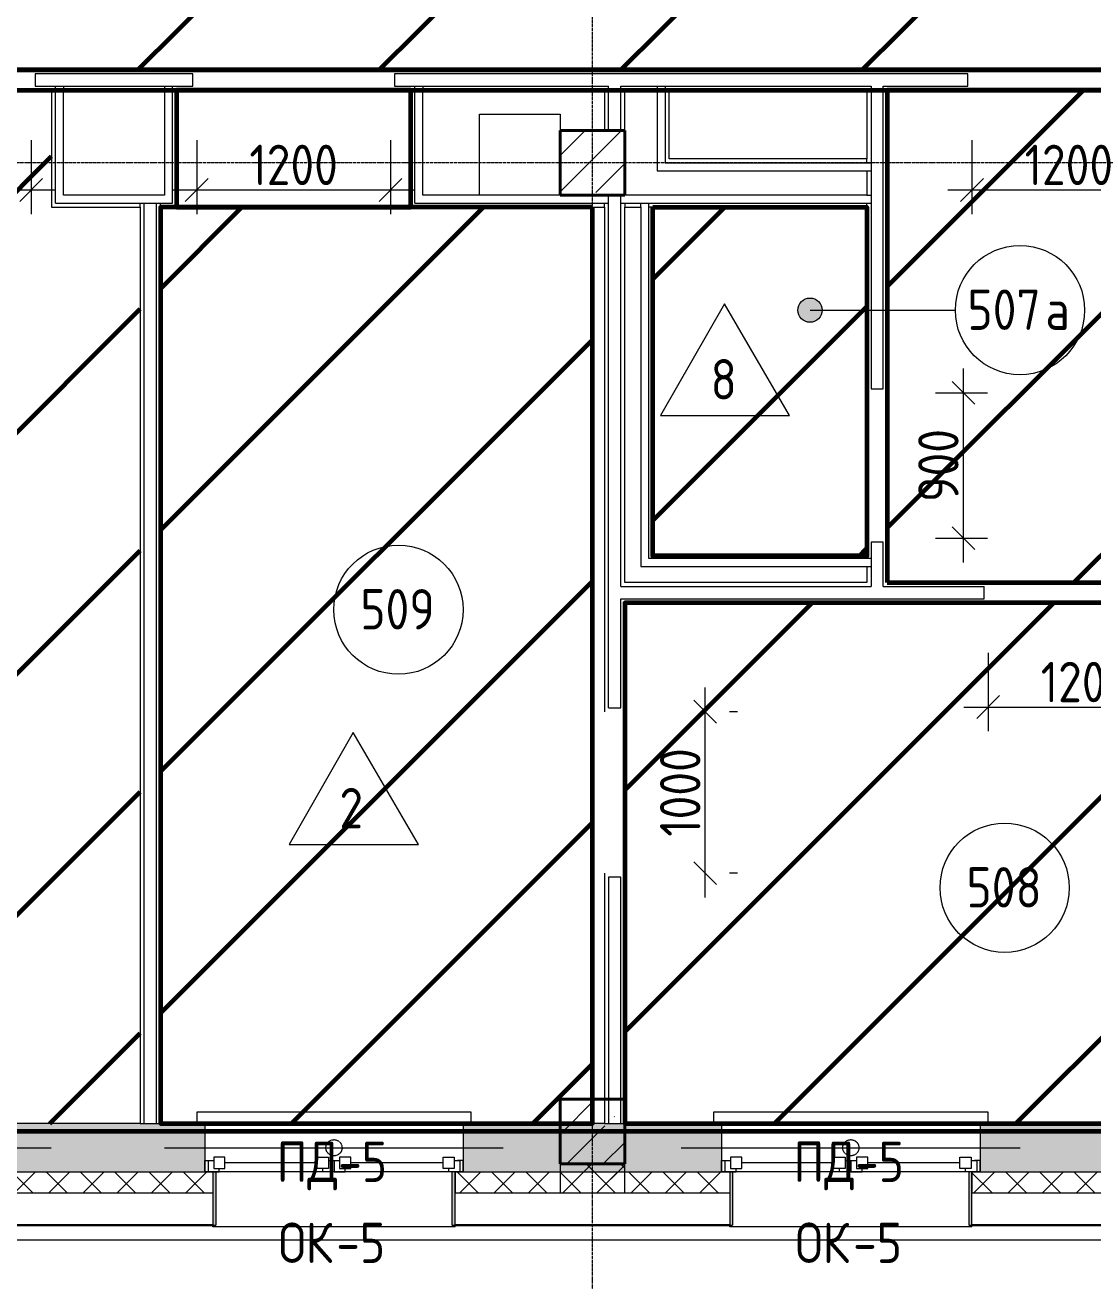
# Model space of a CAD drawing. Header units: millimetres. Extents: x -56773 to 323062, y -262288 to 76460.
# Drawn here: x 52097 to 58708, y -258233 to -250456 of the extents above; entities that cross this region are included whole.
import ezdxf

# ---------------------------------------------------------------- set-up
doc = ezdxf.new("R2010")
doc.units = ezdxf.units.MM
doc.linetypes.add('ADSK_Линия сетки', pattern=[25, 20, -2.5, 0, -2.5])
doc.linetypes.add('ADSK_Невидимые', pattern=[5, 3, -2])
for name, color, linetype, lineweight in [('1.1)Стяжка керамзит  2 этаж', 5, 'Continuous', 60), ('3.1 Штукатурка внешн стен', 5, 'Continuous', 60), ('_ Окна', 7, 'Continuous', 18), ('Марки окон', 7, 'Continuous', 20), ('Марки помещений', 7, 'Continuous', 20), ('Несущие колонны', 7, 'Continuous', 18), ('Обобщенные модели', 7, 'ADSK_Невидимые', 18), ('Окна', 7, 'Continuous', 9), ('Оси', 7, 'Continuous', 9), ('Панели витража', 7, 'Continuous', 9), ('Перекрытие', 7, 'Continuous', 18), ('Размеры', 7, 'Continuous', 9), ('Стены внутренние', 7, 'Continuous', 18), ('Стены наружные', 7, 'Continuous', 18), ('Стены несущие', 7, 'Continuous', 30), ('Стены отделка', 7, 'Continuous', 30), ('Стены штриховка', 7, 'Continuous', 9)]:
    doc.layers.add(name, color=color, linetype=linetype, lineweight=lineweight)
doc.styles.add('GOST Common_2', font='', dxfattribs={"width": 0.9, "height": 250})
doc.styles.get('GOST Common_2').set_extended_font_data('GOST Common')
doc.dimstyles.new('ADSK_Основной_2_5_мм', dxfattribs={"dimscale": 304.8, "dimtxt": 251.428749, "dimasz": 0.463911, "dimexe": 0.492126, "dimexo": 0.984252, "dimgap": 0.098425, "dimtad": 1, "dimrnd": 0.01, "dimdsep": 46, "dimtxsty": 'GOST Common_2', "dimblk1": 'OBLIQUE', "dimblk2": 'OBLIQUE', "dimsah": 1, "dimcen": 0.09, "dimdle": 0.492126, "dimazin": 2, "dimtfac": 1, "dimtdec": 4, "dimtix": 1, "dimtmove": 0, "dimatfit": 3, "dimfxl": 1, "dimtvp": 1, "dimtolj": 1, "dimtzin": 0, "dimlwd": 20, "dimlwe": 20, "dimarcsym": 2})
pattern_1 = [(45, (9.36, -250313.7), (-224.5064, 224.5064), []), (45, (233.87, -250313.7), (-224.5064, 224.5064), [396.875, -79.375, 3.353, -76.022])]
pattern_2 = [(45, (9.36, -250313.7), (-106.066, 106.066), []), (135, (9.36, -250313.7), (-106.066, -106.066), [])]

# ---------------------------------------------------------------- blocks, each defined once
blk = doc.blocks.new('ADSK_КолоннаЖБ_Прямоугольная - 400x400 мм-1807143-Маркировочный 5-й')
at = {"layer": 'Несущие колонны', "lineweight": 40}
for p, q in [((-200, 200), (200, 200)), ((-200, -200), (-200, 200)), ((200, 200), (200, -200)), ((200, -200), (-200, -200))]:
    blk.add_line(p, q, dxfattribs=at)
blk = doc.blocks.new('ОКНО L03 _2СТ_RS - ОК-5_1600х2000h-3556615-Маркировочный 5-й')
at = {"layer": '_ Окна'}
for p, q in [((-838.1, 149), (-838.1, 79)), ((-838.1, 149), (-833.1, 149)), ((-838.1, 79), (-803.1, 79)), ((-818.1, 149), (-748.1, 149)), ((-818.1, 79), (-818.1, 149)), ((-783.1, 79), (-818.1, 79)), ((-783.1, 59), (-783.1, 129)), ((-783.1, 129), (-713.1, 129)), ((-748.1, 149), (-748.1, 129)), ((-713.1, 129), (-713.1, 59)), ((-713.1, 94), (-143.1, 94)), ((-143.1, 129), (-143.1, 59)), ((-73.1, 129), (-143.1, 129)), ((-108.1, 149), (-108.1, 129)), ((-38.1, 149), (-108.1, 149)), ((-73.1, 59), (-73.1, 129)), ((-38.1, 79), (-73.1, 79)), ((-38.1, 79), (-38.1, 149)), ((-38.1, 149), (31.9, 149)), ((-38.1, 79), (-38.1, 149)), ((-3.1, 79), (-38.1, 79)), ((-3.1, 59), (-3.1, 129)), ((-3.1, 129), (66.9, 129)), ((31.9, 149), (31.9, 129)), ((66.9, 129), (66.9, 59)), ((66.9, 94), (636.9, 94)), ((636.9, 129), (636.9, 59)), ((706.9, 129), (636.9, 129)), ((671.9, 149), (671.9, 129)), ((741.9, 149), (671.9, 149)), ((706.9, 59), (706.9, 129)), ((741.9, 79), (706.9, 79)), ((761.9, 79), (726.9, 79)), ((741.9, 79), (741.9, 149)), ((761.9, 149), (756.9, 149)), ((761.9, 149), (761.9, 79)), ((-713.1, 59), (-783.1, 59)), ((-143.1, 59), (-73.1, 59)), ((66.9, 59), (-3.1, 59)), ((636.9, 59), (706.9, 59))]:
    blk.add_line(p, q, dxfattribs=at)
blk = doc.blocks.new('Подоконник_ - ПД-5-3556619-Маркировочный 5-й')
at = {"layer": 'Окна'}
for p, q in [((-850, -229), (-850, -300)), ((850, -300), (850, -229)), ((-850, -300), (850, -300))]:
    blk.add_line(p, q, dxfattribs=at)
blk = doc.blocks.new('Отлив_ - ОЦC-V2-Маркировочный 5-й')
at = {"layer": 'Окна'}
for p, q in [((-750, 341), (-750, 333.5)), ((-750, 341), (750, 341)), ((-750, 341), (750, 341)), ((750, 341), (750, 333.5)), ((-730, 0), (730, 0))]:
    blk.add_line(p, q, dxfattribs=at)
blk = doc.blocks.new('Системная панель - 1_Алюминиевая панель RAL 1013-3049550-Маркировочный 5-й')
at = {"layer": 'Панели витража', "lineweight": 18}
for p, q in [((24127.5, 2.5), (23927.5, 2.5)), ((23927.5, -2.5), (23927.5, 2.5)), ((24127.5, -2.5), (24127.5, 2.5)), ((25827.5, 2.5), (25627.5, 2.5)), ((25627.5, -2.5), (25627.5, 2.5)), ((25827.5, -2.5), (25827.5, 2.5)), ((29927.5, 2.5), (29027.5, 2.5)), ((29027.5, -2.5), (29027.5, 2.5)), ((23927.5, -2.5), (24127.5, -2.5)), ((25627.5, -2.5), (25827.5, -2.5)), ((29027.5, -2.5), (29927.5, -2.5))]:
    blk.add_line(p, q, dxfattribs=at)
blk = doc.blocks.new('Системная панель - 1_Алюминиевая панель RAL 1013-V10-Маркировочный 5-й')
at = {"layer": 'Панели витража', "lineweight": 18}
for p, q in [((450, 2.5), (-450, 2.5)), ((-450, 2.5), (-450, -2.5)), ((450, -2.5), (450, 2.5)), ((-450, -2.5), (450, -2.5))]:
    blk.add_line(p, q, dxfattribs=at)
blk = doc.blocks.new('Системная панель - 1_Алюминиевая панель гладкая RAL 1013-V9-Маркировочный 5-й')
at = {"layer": 'Панели витража', "lineweight": 18}
for p, q in [((100, 2.5), (-100, 2.5)), ((-100, 2.5), (-100, -2.5)), ((100, -2.5), (100, 2.5)), ((-100, -2.5), (100, -2.5))]:
    blk.add_line(p, q, dxfattribs=at)
blk = doc.blocks.new('Системная панель - 1_Алюминиевая панель RAL 1013-1325619-Маркировочный 5-й')
at = {"layer": 'Панели витража', "lineweight": 18}
for p, q in [((650, 2.5), (-650, 2.5)), ((-650, 2.5), (-650, -2.5)), ((650, -2.5), (650, 2.5)), ((-650, -2.5), (650, -2.5))]:
    blk.add_line(p, q, dxfattribs=at)
blk = doc.blocks.new('Обобщенные модели 7 - Обобщенные модели 7-1212709-Маркировочный 5-й')
at = {"layer": 'Обобщенные модели'}
h = blk.add_hatch(color=256, dxfattribs=at)
h.paths.add_polyline_path([(53270, -7574), (53270, -7244), (53250, -7244), (53250, -7574)])
h.paths.add_polyline_path([(54750, -7574), (54750, -7244), (54730, -7244), (54730, -7574)])
h = blk.add_hatch(color=256, dxfattribs=at)
h.paths.add_polyline_path([(56450, -7574), (56470, -7574), (56470, -7244), (56450, -7244)])
h.paths.add_polyline_path([(57950, -7574), (57950, -7244), (57930, -7244), (57930, -7574)])
for p, q in [((53270, -7244), (53250, -7244)), ((53250, -7244), (53250, -7574)), ((53270, -7574), (53270, -7244)), ((54750, -7244), (54730, -7244)), ((54730, -7244), (54730, -7574)), ((54750, -7574), (54750, -7244)), ((56470, -7244), (56450, -7244)), ((56450, -7244), (56450, -7574)), ((56470, -7574), (56470, -7244)), ((57950, -7244), (57930, -7244)), ((57930, -7244), (57930, -7574)), ((57950, -7574), (57950, -7244)), ((53250, -7574), (53270, -7574)), ((54730, -7574), (54750, -7574)), ((56450, -7574), (56470, -7574)), ((57930, -7574), (57950, -7574))]:
    blk.add_line(p, q, dxfattribs=at)
blk = doc.blocks.new('Обобщенные модели 13 - Обобщенные модели 1-3016844-Маркировочный 5-й')
at = {"layer": 'Обобщенные модели'}
blk.add_line((61889.5, -7667.5), (-3637.6, -7667.5), dxfattribs=at)
blk = doc.blocks.new('BS_Перемычка металлическая - BS_Перемычка металлическая-3881251-Маркировочный 5-й')
at = {"layer": 'Обобщенные модели', "linetype": 'ADSK_Невидимые', "lineweight": 18}
blk.add_line((-1050, 0), (1050, 0), dxfattribs=at)
blk.add_circle((0, 0), 50, dxfattribs=at)
blk = doc.blocks.new('ADSK_Марка_Помещение_ОдноЗначение - Номер-159740-Маркировочный 5-й')
at = {"layer": 'Марки помещений'}
blk.add_circle((0, 0), 4, dxfattribs=at)
blk = doc.blocks.new('_Oblique')
at = {"color": 0, "linetype": 'ByBlock', "lineweight": -2}
blk.add_line((-0.5, -0.5), (0.5, 0.5), dxfattribs=at)
blk = doc.blocks.new('*D6878')
at = {"layer": 'Defpoints', "color": 0, "transparency": 16777216}
for p in [(57434.4, -252733.7), (57906.6, -252733.7), (57434.4, -253633.7)]:
    blk.add_point(p, dxfattribs=at)
at = {"layer": 'Размеры', "color": 0, "lineweight": 20, "transparency": 16777216}
for p, q in [((57906.6, -253783.7), (57906.6, -252583.7)), ((57734.4, -252733.7), (58056.6, -252733.7)), ((57734.4, -253633.7), (58056.6, -253633.7))]:
    blk.add_line(p, q, dxfattribs=at)
at = {"layer": 'Размеры', "color": 0, "lineweight": 20, "transparency": 16777216, "xscale": 141.4, "yscale": 141.4, "zscale": 141.4}
for p, rotation in [((57906.6, -252733.7), 90), ((57906.6, -253633.7), 270)]:
    blk.add_blockref('_Oblique', p, dxfattribs=dict(at, rotation=rotation))
at = {"layer": 'Размеры', "color": 0, "lineweight": 9, "transparency": 16777216, "insert": (57751.6, -253183.7), "char_height": 250, "width": 567.632, "attachment_point": 5, "rotation": 90, "style": 'GOST Common_2'}
blk.add_mtext('\\A1;900', dxfattribs=at)
blk = doc.blocks.new('*D6879')
at = {"layer": 'Defpoints', "color": 0, "transparency": 16777216}
for p in [(58059.4, -254043.7), (59259.4, -254043.7), (59259.4, -254679.6)]:
    blk.add_point(p, dxfattribs=at)
at = {"layer": 'Размеры', "color": 0, "lineweight": 20, "transparency": 16777216}
for p, q in [((58059.4, -254343.7), (58059.4, -254829.6)), ((59259.4, -254343.7), (59259.4, -254829.6)), ((57909.4, -254679.6), (59409.4, -254679.6))]:
    blk.add_line(p, q, dxfattribs=at)
at = {"layer": 'Размеры', "color": 0, "lineweight": 20, "transparency": 16777216, "xscale": 141.4, "yscale": 141.4, "zscale": 141.4, "rotation": 180}
blk.add_blockref('_Oblique', (58059.4, -254679.6), dxfattribs=at)
at = {"layer": 'Размеры', "color": 0, "lineweight": 20, "transparency": 16777216, "xscale": 141.4, "yscale": 141.4, "zscale": 141.4}
blk.add_blockref('_Oblique', (59259.4, -254679.6), dxfattribs=at)
at = {"layer": 'Размеры', "color": 0, "lineweight": 9, "transparency": 16777216, "insert": (58659.4, -254524.6), "char_height": 250, "width": 700.591, "attachment_point": 5, "style": 'GOST Common_2'}
blk.add_mtext('\\A1;1200', dxfattribs=at)
blk = doc.blocks.new('*D6880')
at = {"layer": 'Defpoints', "color": 0, "transparency": 16777216}
for p in [(57959.4, -250868.7), (59159.4, -250868.7), (59159.4, -251477.1)]:
    blk.add_point(p, dxfattribs=at)
at = {"layer": 'Размеры', "color": 0, "lineweight": 20, "transparency": 16777216}
for p, q in [((57959.4, -251168.7), (57959.4, -251627.1)), ((59159.4, -251168.7), (59159.4, -251627.1)), ((57809.4, -251477.1), (59309.4, -251477.1))]:
    blk.add_line(p, q, dxfattribs=at)
at = {"layer": 'Размеры', "color": 0, "lineweight": 20, "transparency": 16777216, "xscale": 141.4, "yscale": 141.4, "zscale": 141.4, "rotation": 180}
blk.add_blockref('_Oblique', (57959.4, -251477.1), dxfattribs=at)
at = {"layer": 'Размеры', "color": 0, "lineweight": 20, "transparency": 16777216, "xscale": 141.4, "yscale": 141.4, "zscale": 141.4}
blk.add_blockref('_Oblique', (59159.4, -251477.1), dxfattribs=at)
at = {"layer": 'Размеры', "color": 0, "lineweight": 9, "transparency": 16777216, "insert": (58559.4, -251322.1), "char_height": 250, "width": 700.591, "attachment_point": 5, "style": 'GOST Common_2'}
blk.add_mtext('\\A1;1200', dxfattribs=at)
blk = doc.blocks.new('*D6881')
at = {"layer": 'Defpoints', "color": 0, "transparency": 16777216}
for p in [(50934.4, -250868.7), (52134.4, -250868.7), (52134.4, -251477.1)]:
    blk.add_point(p, dxfattribs=at)
at = {"layer": 'Размеры', "color": 0, "lineweight": 20, "transparency": 16777216}
for p, q in [((50934.4, -251168.7), (50934.4, -251627.1)), ((52134.4, -251168.7), (52134.4, -251627.1)), ((50784.4, -251477.1), (52284.4, -251477.1))]:
    blk.add_line(p, q, dxfattribs=at)
at = {"layer": 'Размеры', "color": 0, "lineweight": 20, "transparency": 16777216, "xscale": 141.4, "yscale": 141.4, "zscale": 141.4, "rotation": 180}
blk.add_blockref('_Oblique', (50934.4, -251477.1), dxfattribs=at)
at = {"layer": 'Размеры', "color": 0, "lineweight": 20, "transparency": 16777216, "xscale": 141.4, "yscale": 141.4, "zscale": 141.4}
blk.add_blockref('_Oblique', (52134.4, -251477.1), dxfattribs=at)
at = {"layer": 'Размеры', "color": 0, "lineweight": 9, "transparency": 16777216, "insert": (51534.4, -251322.1), "char_height": 250, "width": 700.591, "attachment_point": 5, "style": 'GOST Common_2'}
blk.add_mtext('\\A1;1200', dxfattribs=at)
blk = doc.blocks.new('*D6882')
at = {"layer": 'Defpoints', "color": 0, "transparency": 16777216}
for p in [(53159.4, -250868.7), (54359.4, -250868.7), (54359.4, -251477.1)]:
    blk.add_point(p, dxfattribs=at)
at = {"layer": 'Размеры', "color": 0, "lineweight": 20, "transparency": 16777216}
for p, q in [((53159.4, -251168.7), (53159.4, -251627.1)), ((54359.4, -251168.7), (54359.4, -251627.1)), ((53009.4, -251477.1), (54509.4, -251477.1))]:
    blk.add_line(p, q, dxfattribs=at)
at = {"layer": 'Размеры', "color": 0, "lineweight": 20, "transparency": 16777216, "xscale": 141.4, "yscale": 141.4, "zscale": 141.4, "rotation": 180}
blk.add_blockref('_Oblique', (53159.4, -251477.1), dxfattribs=at)
at = {"layer": 'Размеры', "color": 0, "lineweight": 20, "transparency": 16777216, "xscale": 141.4, "yscale": 141.4, "zscale": 141.4}
blk.add_blockref('_Oblique', (54359.4, -251477.1), dxfattribs=at)
at = {"layer": 'Размеры', "color": 0, "lineweight": 9, "transparency": 16777216, "insert": (53759.4, -251322.1), "char_height": 250, "width": 700.591, "attachment_point": 5, "style": 'GOST Common_2'}
blk.add_mtext('\\A1;1200', dxfattribs=at)
blk = doc.blocks.new('*D6883')
at = {"layer": 'Defpoints', "color": 0, "transparency": 16777216}
for p in [(56207.9, -254708.7), (56307.9, -254708.7), (56207.9, -255708.7)]:
    blk.add_point(p, dxfattribs=at)
at = {"layer": 'Размеры', "color": 0, "lineweight": 20, "transparency": 16777216}
for p, q in [((56307.9, -255858.7), (56307.9, -254558.7)), ((56507.9, -254708.7), (56457.9, -254708.7)), ((56507.9, -255708.7), (56457.9, -255708.7))]:
    blk.add_line(p, q, dxfattribs=at)
at = {"layer": 'Размеры', "color": 0, "lineweight": 20, "transparency": 16777216, "xscale": 141.4, "yscale": 141.4, "zscale": 141.4}
for p, rotation in [((56307.9, -254708.7), 90), ((56307.9, -255708.7), 270)]:
    blk.add_blockref('_Oblique', p, dxfattribs=dict(at, rotation=rotation))
at = {"layer": 'Размеры', "color": 0, "lineweight": 9, "transparency": 16777216, "insert": (56152.9, -255208.7), "char_height": 250, "width": 700.591, "attachment_point": 5, "rotation": 90, "style": 'GOST Common_2'}
blk.add_mtext('\\A1;1000', dxfattribs=at)
blk = doc.blocks.new('ADSK_Марка_Помещение_ТипПола_ГОСТ21-501-2011 - Отделка пола-1456712-Маркировочный 5-й')
at = {"layer": 'Марки помещений'}
for p, q in [((0, 6.934), (-3.965, 0)), ((4.041, 0), (0, 6.934)), ((-3.965, 0), (4.041, 0))]:
    blk.add_line(p, q, dxfattribs=at)

msp = doc.modelspace()

# ---------------------------------------------------------------- hatches: boundary and pattern name
at = {"layer": '1.1)Стяжка керамзит  2 этаж', "transparency": 33554687}
h = msp.add_hatch(dxfattribs=at)
h.set_pattern_fill('ANSI31', color=5, scale=333)
h.paths.add_polyline_path([(8929.3615, -250733.7359), (61559.3615, -250733.7359), (61559.3615, -247483.7359), (8929.3615, -247483.7359)])
h = msp.add_hatch(dxfattribs=at)
h.set_pattern_fill('ANSI31', color=5, scale=333)
h.paths.add_polyline_path([(52809.3615, -251583.7359), (52259.3615, -251583.7359), (52259.3615, -250858.7359), (50809.3615, -250858.7359), (50809.3615, -251583.7359), (49809.3615, -251583.7359), (49809.3615, -257108.7359), (49809.3615, -257258.7359), (50359.3615, -257258.7359), (50359.3615, -257187.7359), (52059.3615, -257187.7359), (52059.3615, -257258.7359), (52809.3615, -257258.7359)])
h = msp.add_hatch(dxfattribs=at)
h.set_pattern_fill('ANSI31', color=5, scale=333)
h.paths.add_polyline_path([(57434.3615, -253908.7359), (61559.3615, -253908.7359), (61559.3615, -250858.7359), (57434.3615, -250858.7359)])
h = msp.add_hatch(dxfattribs=at)
h.set_pattern_fill('ANSI31', color=5, scale=333)
h.paths.add_polyline_path([(55609.3615, -251583.7359), (52934.3615, -251583.7359), (52934.3615, -257258.7359), (55609.3615, -257258.7359)])
h = msp.add_hatch(dxfattribs=at)
h.set_pattern_fill('ANSI31', color=5, scale=333)
h.paths.add_polyline_path([(55984.3615, -251583.7359), (57309.3615, -251583.7359), (57309.3615, -253746.2359), (55984.3615, -253746.2359)])
h = msp.add_hatch(dxfattribs=at)
h.set_pattern_fill('ANSI31', color=5, scale=333)
h.paths.add_polyline_path([(61559.3615, -254033.7359), (55809.3615, -254033.7359), (55809.3615, -257258.7359), (61559.3615, -257258.7359)])
at = {"layer": 'Марки помещений'}
h = msp.add_hatch(color=256, dxfattribs=at)
edge = h.paths.add_edge_path()
edge.add_arc((56956.7304, -252221.559), 75, 0, 360)
at = {"layer": 'Несущие колонны', "lineweight": 9}
h = msp.add_hatch(dxfattribs=at)
h.set_pattern_fill('FP_1', color=256, style=0, pattern_type=2)
h.set_pattern_definition(pattern_1)
h.paths.add_polyline_path([(55709.3615, -251508.7359), (55809.3615, -251508.7359), (55809.3615, -251108.7359), (55409.3615, -251108.7359), (55409.3615, -251508.7359), (55685.0249, -251508.7359)])
h = msp.add_hatch(dxfattribs=at)
h.set_pattern_fill('FP_1', color=256, style=0, pattern_type=2)
h.set_pattern_definition(pattern_1)
h.paths.add_polyline_path([(55685.0249, -257508.7359), (55809.3615, -257508.7359), (55809.3615, -257108.7359), (55409.3615, -257108.7359), (55409.3615, -257508.7359)])
at = {"layer": 'Стены внутренние', "lineweight": 9}
h = msp.add_hatch(dxfattribs=at)
h.set_pattern_fill('FP_2', color=256, style=0, pattern_type=2)
h.set_pattern_definition([(45, (9.36, -250313.7), (84.18955, 308.69595), [396.875, -79.375, 3.353, -76.022])])
h.paths.add_polyline_path([(59259.3615, -257558.7359), (59259.3615, -257557.7359), (59209.3615, -257557.7359), (59209.3615, -257258.7359), (58009.3615, -257258.7359), (58009.3615, -257557.7359), (57959.3615, -257558.7359)])
h.paths.add_polyline_path([(56459.3615, -257558.7359), (56459.3615, -257557.7359), (56409.3615, -257557.7359), (56409.3615, -257258.7359), (54809.3615, -257258.7359), (54809.3615, -257557.7359), (55685.0249, -257558.7359)])
h.paths.add_polyline_path([(60759.3615, -257558.7359), (61559.3615, -257558.7359), (61559.3615, -257508.7359), (61409.3615, -257508.7359), (61409.3615, -257258.7359), (60809.3615, -257258.7359), (60809.3615, -257557.7359), (60759.3615, -257557.7359)])
h.paths.add_polyline_path([(48465.4571, -257558.7359), (50409.3615, -257557.7359), (50409.3615, -257258.7359), (48509.3615, -257258.7359), (48509.3615, -257557.7359), (48459.3615, -257558.7359)])
h.paths.add_polyline_path([(51959.3615, -257558.7359), (53209.3615, -257557.7359), (53209.3615, -257258.7359), (52009.3615, -257258.7359), (52009.3615, -257557.7359), (51959.3615, -257557.7359)])
h.paths.add_polyline_path([(46959.3615, -257558.7359), (46959.3615, -257557.7359), (46909.3615, -257557.7359), (46909.3615, -257258.7359), (45009.3615, -257258.7359), (45009.3615, -257557.7359), (45577.63, -257558.7359)])
h.paths.add_polyline_path([(43459.3615, -257558.7359), (43459.3615, -257557.7359), (43409.3615, -257557.7359), (43409.3615, -257258.7359), (42209.3615, -257258.7359), (42209.3615, -257557.7359), (42689.8029, -257558.7359)])
h.paths.add_polyline_path([(36159.3615, -257558.7359), (37409.3615, -257557.7359), (37409.3615, -257258.7359), (36209.3615, -257258.7359), (36209.3615, -257557.7359), (36159.3615, -257557.7359)])
h.paths.add_polyline_path([(38959.3615, -257558.7359), (40609.3615, -257557.7359), (40609.3615, -257258.7359), (39009.3615, -257258.7359), (39009.3615, -257557.7359), (38959.3615, -257557.7359)])
h.paths.add_polyline_path([(34026.3216, -257558.7359), (34609.3615, -257557.7359), (34609.3615, -257258.7359), (33009.3615, -257258.7359), (33009.3615, -257557.7359), (32959.3615, -257558.7359)])
h.paths.add_polyline_path([(24734.3615, -257558.7359), (25409.3615, -257557.7359), (25409.3615, -257258.7359), (24734.3615, -257258.7359), (24734.3615, -257557.7359)])
h.paths.add_polyline_path([(31459.3615, -257558.7359), (31459.3615, -257557.7359), (31409.3615, -257557.7359), (31409.3615, -257258.7359), (30209.3615, -257258.7359), (30209.3615, -257557.7359), (31138.4945, -257558.7359)])
h.paths.add_polyline_path([(28659.3615, -257558.7359), (28659.3615, -257557.7359), (28609.3615, -257557.7359), (28609.3615, -257258.7359), (27009.3615, -257258.7359), (27009.3615, -257557.7359), (28250.6673, -257558.7359)])
h.paths.add_polyline_path([(-2990.6385, -257558.7359), (-721.5569, -257558.7359), (-721.5569, -257258.7359), (-2990.6385, -257258.7359), (-2990.6385, -257508.7359)])
at = {"layer": 'Стены наружные', "lineweight": 9}
h = msp.add_hatch(dxfattribs=at)
h.set_pattern_fill('FP_4', color=256, style=0, pattern_type=2)
h.set_pattern_definition(pattern_2)
h.paths.add_polyline_path([(60759.3615, -257688.7359), (61809.3615, -257688.7359), (61809.3615, -257558.7359), (60759.3615, -257558.7359)])
h.paths.add_polyline_path([(59259.3615, -257688.7359), (59259.3615, -257558.7359), (57959.3615, -257558.7359), (57959.3615, -257688.7359)])
h.paths.add_polyline_path([(40659.3615, -257688.7359), (40659.3615, -257558.7359), (38959.3615, -257558.7359), (38959.3615, -257688.7359), (39801.9758, -257688.7359)])
h.paths.add_polyline_path([(37459.3615, -257688.7359), (37459.3615, -257558.7359), (36159.3615, -257558.7359), (36159.3615, -257688.7359), (36914.1487, -257688.7359)])
h.paths.add_polyline_path([(42159.3615, -257688.7359), (43459.3615, -257688.7359), (43459.3615, -257558.7359), (42159.3615, -257558.7359)])
h.paths.add_polyline_path([(48465.4571, -257688.7359), (50459.3615, -257688.7359), (50459.3615, -257558.7359), (48459.3615, -257558.7359), (48459.3615, -257688.7359)])
h.paths.add_polyline_path([(55685.0249, -257688.7359), (56459.3615, -257688.7359), (56459.3615, -257558.7359), (54759.3615, -257558.7359), (54759.3615, -257688.7359)])
h.paths.add_polyline_path([(44959.3615, -257688.7359), (46959.3615, -257688.7359), (46959.3615, -257558.7359), (44959.3615, -257558.7359)])
h.paths.add_polyline_path([(52797.1978, -257688.7359), (53259.3615, -257688.7359), (53259.3615, -257558.7359), (51959.3615, -257558.7359), (51959.3615, -257688.7359)])
h.paths.add_polyline_path([(28659.3615, -257688.7359), (28659.3615, -257558.7359), (26959.3615, -257558.7359), (26959.3615, -257688.7359), (28250.6673, -257688.7359)])
h.paths.add_polyline_path([(30159.3615, -257688.7359), (31459.3615, -257688.7359), (31459.3615, -257558.7359), (30159.3615, -257558.7359)])
h.paths.add_polyline_path([(32959.3615, -257688.7359), (34659.3615, -257688.7359), (34659.3615, -257558.7359), (32959.3615, -257558.7359)])
h.paths.add_polyline_path([(25362.8402, -257688.7359), (25459.3615, -257688.7359), (25459.3615, -257558.7359), (24734.3615, -257558.7359), (24734.3615, -257688.7359)])
h.paths.add_polyline_path([(-2990.6385, -257688.7359), (-721.5569, -257688.7359), (-721.5569, -257558.7359), (-2990.6385, -257558.7359)])
h = msp.add_hatch(dxfattribs=at)
h.set_pattern_fill('FP_4', color=256, style=0, pattern_type=2)
h.set_pattern_definition(pattern_2)
h.paths.add_polyline_path([(55685.0249, -257688.7359), (55809.3615, -257688.7359), (55809.3615, -257508.7359), (55409.3615, -257508.7359), (55409.3615, -257688.7359)])

# ---------------------------------------------------------------- linework, layer by layer
at = {"layer": '1.1)Стяжка керамзит  2 этаж'}
for points in [[(8929.3615, -250733.7359), (61559.3615, -250733.7359), (61559.3615, -247483.7359), (8929.3615, -247483.7359)], [(61559.3615, -250733.7359), (-3140.6385, -250733.7359), (-3140.6385, -250858.7359), (61559.3615, -250858.7359)], [(53034.3615, -251583.7359), (54484.3615, -251583.7359), (54484.3615, -250858.7359), (53034.3615, -250858.7359)], [(57434.3615, -253908.7359), (61559.3615, -253908.7359), (61559.3615, -250858.7359), (57434.3615, -250858.7359)], [(55609.3615, -251583.7359), (52934.3615, -251583.7359), (52934.3615, -257258.7359), (55609.3615, -257258.7359)], [(55984.3615, -251583.7359), (57309.3615, -251583.7359), (57309.3615, -253746.2359), (55984.3615, -253746.2359)], [(61559.3615, -254033.7359), (55809.3615, -254033.7359), (55809.3615, -257258.7359), (61559.3615, -257258.7359)]]:
    msp.add_lwpolyline(points, close=True, dxfattribs=at)
at = {"layer": '3.1 Штукатурка внешн стен'}
msp.add_lwpolyline([(61559.3615, -247483.7359), (61559.3615, -257308.7359), (-3140.6385, -257308.7359)], dxfattribs=at)
at = {"layer": 'Марки помещений'}
msp.add_line((56956.7304, -252221.559), (57856.8656, -252221.559), dxfattribs=at)
msp.add_circle((56956.7304, -252221.559), 75, dxfattribs=at)
at = {"layer": 'Несущие колонны', "lineweight": 9}
for p, q in [((55684.3615, -251108.7359), (55409.3615, -251108.7359)), ((55409.3615, -251108.7359), (55409.3615, -251508.7359)), ((55709.3615, -251108.7359), (55684.3615, -251108.7359)), ((55784.3615, -251108.7359), (55709.3615, -251108.7359)), ((55809.3615, -251108.7359), (55784.3615, -251108.7359)), ((55809.3615, -251508.7359), (55809.3615, -251108.7359)), ((55409.3615, -251508.7359), (55684.3615, -251508.7359)), ((55684.3615, -251508.7359), (55709.3615, -251508.7359)), ((55709.3615, -251508.7359), (55784.3615, -251508.7359)), ((55784.3615, -251508.7359), (55809.3615, -251508.7359)), ((55809.3615, -257108.7359), (55409.3615, -257108.7359)), ((55409.3615, -257108.7359), (55409.3615, -257508.7359)), ((55809.3615, -257508.7359), (55809.3615, -257108.7359)), ((55409.3615, -257508.7359), (55809.3615, -257508.7359))]:
    msp.add_line(p, q, dxfattribs=at)
at = {"layer": 'Оси', "color": 253, "linetype": 'ADSK_Линия сетки', "lineweight": 5, "true_color": 0xaaaaaa}
for p, q in [((55609.3615, -261287.5872), (55609.3615, -240286.2598)), ((62528.5982, -251308.7359), (-25230.7352, -251308.7359)), ((62528.5982, -257308.7359), (-25230.7352, -257308.7359))]:
    msp.add_line(p, q, dxfattribs=at)
at = {"layer": 'Перекрытие'}
for p, q in [((54909.3615, -251508.7359), (54909.3615, -251008.7359)), ((54909.3615, -251008.7359), (55409.3615, -251008.7359)), ((55409.3615, -251008.7359), (55409.3615, -251108.7359))]:
    msp.add_line(p, q, dxfattribs=at)
at = {"layer": 'Стены несущие', "lineweight": 9}
for p, q in [((53159.3615, -250733.7359), (52134.3615, -250733.7359)), ((57959.3615, -250733.7359), (54359.3615, -250733.7359)), ((52134.3615, -250858.7359), (52259.3615, -250858.7359)), ((52334.3615, -250858.7359), (52959.3615, -250858.7359)), ((52334.3615, -251508.7359), (52334.3615, -250858.7359)), ((52959.3615, -250858.7359), (52959.3615, -251508.7359)), ((53034.3615, -250858.7359), (53159.3615, -250858.7359)), ((54359.3615, -250858.7359), (54484.3615, -250858.7359)), ((54559.3615, -250858.7359), (55684.3615, -250858.7359)), ((54559.3615, -251508.7359), (54559.3615, -250858.7359)), ((55684.3615, -250858.7359), (55684.3615, -251108.7359)), ((55809.3615, -251108.7359), (55809.3615, -250858.7359)), ((55809.3615, -250858.7359), (56009.3615, -250858.7359)), ((56009.3615, -250858.7359), (56009.3615, -251358.7359)), ((56084.3615, -250858.7359), (57309.3615, -250858.7359)), ((57309.3615, -250858.7359), (57309.3615, -251283.7359)), ((57434.3615, -250858.7359), (57959.3615, -250858.7359)), ((57434.3615, -252733.7359), (57434.3615, -250858.7359)), ((56009.3615, -251358.7359), (57309.3615, -251358.7359)), ((57309.3615, -251358.7359), (57309.3615, -251508.7359)), ((52959.3615, -251508.7359), (52334.3615, -251508.7359)), ((52809.3615, -251583.7359), (52809.3615, -257258.7359)), ((52934.3615, -257258.7359), (52934.3615, -251583.7359)), ((55709.3615, -251508.7359), (54559.3615, -251508.7359)), ((55684.3615, -251583.7359), (55684.3615, -254708.7359)), ((57309.3615, -251508.7359), (55809.3615, -251508.7359)), ((55809.3615, -253908.7359), (55809.3615, -251583.7359)), ((55909.3615, -251583.7359), (55909.3615, -253808.7359)), ((57309.3615, -251583.7359), (57309.3615, -252733.7359)), ((57309.3615, -253633.7359), (57309.3615, -253733.7359)), ((57434.3615, -253908.7359), (57434.3615, -253633.7359)), ((55909.3615, -253808.7359), (57309.3615, -253808.7359)), ((57309.3615, -253808.7359), (57309.3615, -253908.7359)), ((57309.3615, -253908.7359), (55809.3615, -253908.7359)), ((58059.3615, -253908.7359), (57434.3615, -253908.7359)), ((55809.3615, -254708.7359), (55809.3615, -254033.7359)), ((55809.3615, -254033.7359), (58059.3615, -254033.7359)), ((55684.3615, -255708.7359), (55684.3615, -257258.7359)), ((55809.3615, -257258.7359), (55809.3615, -255708.7359)), ((52809.3615, -257258.7359), (52009.3615, -257258.7359)), ((53209.3615, -257258.7359), (52934.3615, -257258.7359)), ((53209.3615, -257258.7359), (53209.3615, -257557.7359)), ((55684.3615, -257258.7359), (54809.3615, -257258.7359)), ((54809.3615, -257258.7359), (54809.3615, -257557.7359)), ((56409.3615, -257258.7359), (55809.3615, -257258.7359)), ((56409.3615, -257258.7359), (56409.3615, -257557.7359)), ((59209.3615, -257258.7359), (58009.3615, -257258.7359)), ((58009.3615, -257258.7359), (58009.3615, -257557.7359)), ((53259.3615, -257557.7359), (53209.3615, -257557.7359)), ((53259.3615, -257558.7359), (53259.3615, -257557.7359)), ((54809.3615, -257557.7359), (54759.3615, -257557.7359)), ((54759.3615, -257558.7359), (54759.3615, -257557.7359)), ((56459.3615, -257557.7359), (56409.3615, -257557.7359)), ((56459.3615, -257558.7359), (56459.3615, -257557.7359)), ((58009.3615, -257557.7359), (57959.3615, -257557.7359)), ((57959.3615, -257558.7359), (57959.3615, -257557.7359))]:
    msp.add_line(p, q, dxfattribs=at)
at = {"layer": 'Стены отделка', "lineweight": 9}
for p, q in [((52259.3615, -250858.7359), (52259.3615, -251583.7359)), ((53034.3615, -251583.7359), (53034.3615, -250858.7359)), ((54484.3615, -250858.7359), (54484.3615, -251583.7359)), ((56084.3615, -251283.7359), (56084.3615, -250858.7359)), ((57309.3615, -251283.7359), (56084.3615, -251283.7359)), ((52259.3615, -251583.7359), (52809.3615, -251583.7359)), ((52934.3615, -251583.7359), (53034.3615, -251583.7359)), ((54484.3615, -251583.7359), (55684.3615, -251583.7359)), ((55809.3615, -251583.7359), (55909.3615, -251583.7359)), ((55984.3615, -251583.7359), (57309.3615, -251583.7359)), ((55984.3615, -253733.7359), (55984.3615, -251583.7359)), ((57309.3615, -253733.7359), (55984.3615, -253733.7359)), ((53259.3615, -257558.7359), (53259.3615, -257688.7359)), ((54759.3615, -257558.7359), (54759.3615, -257688.7359)), ((55809.3615, -257508.7359), (55409.3615, -257508.7359)), ((55409.3615, -257508.7359), (55409.3615, -257688.7359)), ((55809.3615, -257688.7359), (55809.3615, -257508.7359)), ((56459.3615, -257558.7359), (56459.3615, -257688.7359)), ((57959.3615, -257558.7359), (57959.3615, -257688.7359)), ((51959.3615, -257688.7359), (53259.3615, -257688.7359)), ((54759.3615, -257688.7359), (56459.3615, -257688.7359)), ((57959.3615, -257688.7359), (59259.3615, -257688.7359))]:
    msp.add_line(p, q, dxfattribs=at)
at = {"layer": 'Стены штриховка', "lineweight": 9}
for p, q in [((53134.3615, -250758.7359), (52159.3615, -250758.7359)), ((52159.3615, -250758.7359), (52159.3615, -250833.7359)), ((53134.3615, -250833.7359), (53134.3615, -250758.7359)), ((57934.3615, -250758.7359), (54384.3615, -250758.7359)), ((54384.3615, -250758.7359), (54384.3615, -250833.7359)), ((57934.3615, -250833.7359), (57934.3615, -250758.7359)), ((52159.3615, -250833.7359), (53134.3615, -250833.7359)), ((52284.3615, -250858.7359), (52259.3615, -250858.7359)), ((52284.3615, -251558.7359), (52284.3615, -250833.7359)), ((52334.3615, -250833.7359), (52334.3615, -250858.7359)), ((52959.3615, -250833.7359), (52959.3615, -250858.7359)), ((53009.3615, -251558.7359), (53009.3615, -250833.7359)), ((53034.3615, -250858.7359), (53009.3615, -250858.7359)), ((54384.3615, -250833.7359), (55709.3615, -250833.7359)), ((54509.3615, -250858.7359), (54484.3615, -250858.7359)), ((54509.3615, -251558.7359), (54509.3615, -250833.7359)), ((54559.3615, -250833.7359), (54559.3615, -250858.7359)), ((55709.3615, -251108.7359), (55709.3615, -250833.7359)), ((55784.3615, -251108.7359), (55784.3615, -250833.7359)), ((55784.3615, -250833.7359), (57334.3615, -250833.7359)), ((56009.3615, -250833.7359), (56009.3615, -250858.7359)), ((56059.3615, -250833.7359), (56059.3615, -251308.7359)), ((56084.3615, -250858.7359), (56059.3615, -250858.7359)), ((57334.3615, -250833.7359), (57334.3615, -252708.7359)), ((57409.3615, -250833.7359), (57934.3615, -250833.7359)), ((57409.3615, -252708.7359), (57409.3615, -250833.7359)), ((55684.3615, -251108.7359), (55809.3615, -251108.7359)), ((56059.3615, -251308.7359), (57334.3615, -251308.7359)), ((57309.3615, -251308.7359), (57309.3615, -251283.7359)), ((57309.3615, -251358.7359), (57334.3615, -251358.7359)), ((52284.3615, -251558.7359), (53009.3615, -251558.7359)), ((52809.3615, -251583.7359), (52809.3615, -251558.7359)), ((52834.3615, -257258.7359), (52834.3615, -251558.7359)), ((52909.3615, -257258.7359), (52909.3615, -251558.7359)), ((52934.3615, -251583.7359), (52934.3615, -251558.7359)), ((54509.3615, -251558.7359), (55709.3615, -251558.7359)), ((55684.3615, -251583.7359), (55684.3615, -251558.7359)), ((55784.3615, -251508.7359), (55709.3615, -251508.7359)), ((55709.3615, -254683.7359), (55709.3615, -251508.7359)), ((55784.3615, -253933.7359), (55784.3615, -251508.7359)), ((55784.3615, -251558.7359), (57334.3615, -251558.7359)), ((55809.3615, -251558.7359), (55809.3615, -251583.7359)), ((55909.3615, -251583.7359), (55909.3615, -251558.7359)), ((55959.3615, -253758.7359), (55959.3615, -251558.7359)), ((55984.3615, -251583.7359), (55959.3615, -251583.7359)), ((57309.3615, -251508.7359), (57334.3615, -251508.7359)), ((57309.3615, -251583.7359), (57309.3615, -251558.7359)), ((57334.3615, -252708.7359), (57409.3615, -252708.7359)), ((57409.3615, -253658.7359), (57334.3615, -253658.7359)), ((57334.3615, -253658.7359), (57334.3615, -253933.7359)), ((57409.3615, -253933.7359), (57409.3615, -253658.7359)), ((57334.3615, -253758.7359), (55959.3615, -253758.7359)), ((57309.3615, -253758.7359), (57309.3615, -253733.7359)), ((57309.3615, -253808.7359), (57334.3615, -253808.7359)), ((55784.3615, -253933.7359), (57334.3615, -253933.7359)), ((57409.3615, -253933.7359), (58034.3615, -253933.7359)), ((58034.3615, -254008.7359), (58034.3615, -253933.7359)), ((55784.3615, -254683.7359), (55784.3615, -254008.7359)), ((55784.3615, -254008.7359), (58034.3615, -254008.7359)), ((55709.3615, -254683.7359), (55784.3615, -254683.7359)), ((55709.3615, -255733.7359), (55709.3615, -257258.7359)), ((55784.3615, -255733.7359), (55709.3615, -255733.7359)), ((55784.3615, -257258.7359), (55784.3615, -255733.7359)), ((52809.3615, -257258.7359), (52934.3615, -257258.7359)), ((55684.3615, -257258.7359), (55809.3615, -257258.7359)), ((51959.3615, -257558.7359), (53259.3615, -257558.7359)), ((54759.3615, -257558.7359), (56459.3615, -257558.7359)), ((57959.3615, -257558.7359), (59259.3615, -257558.7359))]:
    msp.add_line(p, q, dxfattribs=at)

# ---------------------------------------------------------------- block references
at = {"layer": 'Марки помещений', "xscale": 99.99999999999993, "yscale": 99.99999999999993, "zscale": 99.99999999999993}
for name, p in [('ADSK_Марка_Помещение_ОдноЗначение - Номер-159740-Маркировочный 5-й', (58256.8656, -252221.559)), ('ADSK_Марка_Помещение_ТипПола_ГОСТ21-501-2011 - Отделка пола-1456712-Маркировочный 5-й', (56426.6043, -252874.9058)), ('ADSK_Марка_Помещение_ОдноЗначение - Номер-159740-Маркировочный 5-й', (54408.4599, -254076.8352)), ('ADSK_Марка_Помещение_ТипПола_ГОСТ21-501-2011 - Отделка пола-1456712-Маркировочный 5-й', (54128.0542, -255530.5779)), ('ADSK_Марка_Помещение_ОдноЗначение - Номер-159740-Маркировочный 5-й', (58161.7648, -255798.681))]:
    msp.add_blockref(name, p, dxfattribs=at)
at = {"layer": 'Несущие колонны', "lineweight": 40, "rotation": 89.9999999999999}
for p in [(55609.3615, -251308.7359), (55609.3615, -257308.7359)]:
    msp.add_blockref('ADSK_КолоннаЖБ_Прямоугольная - 400x400 мм-1807143-Маркировочный 5-й', p, dxfattribs=at)
at = {"layer": 'Обобщенные модели'}
for name in ['Обобщенные модели 13 - Обобщенные модели 1-3016844-Маркировочный 5-й', 'Обобщенные модели 7 - Обобщенные модели 7-1212709-Маркировочный 5-й']:
    msp.add_blockref(name, (9.3615, -250313.7049), dxfattribs=at)
at = {"layer": 'Обобщенные модели', "linetype": 'ADSK_Невидимые', "lineweight": 18}
for p in [(51209.3615, -257408.7359), (54009.3615, -257408.7359), (57209.3615, -257408.7359)]:
    msp.add_blockref('BS_Перемычка металлическая - BS_Перемычка металлическая-3881251-Маркировочный 5-й', p, dxfattribs=at)
at = {"layer": 'Окна', "color": 7, "true_color": 0xffffff, "rotation": 180}
for p in [(54009.3615, -257487.7359), (57209.3615, -257487.7359)]:
    msp.add_blockref('Подоконник_ - ПД-5-3556619-Маркировочный 5-й', p, dxfattribs=at)
at = {"layer": 'Окна', "rotation": 180}
for name, p in [('ОКНО L03 _2СТ_RS - ОК-5_1600х2000h-3556615-Маркировочный 5-й', (53971.2615, -257408.7359)), ('ОКНО L03 _2СТ_RS - ОК-5_1600х2000h-3556615-Маркировочный 5-й', (57171.2615, -257408.7359)), ('Отлив_ - ОЦC-V2-Маркировочный 5-й', (54009.3615, -257557.7359)), ('Отлив_ - ОЦC-V2-Маркировочный 5-й', (57209.3615, -257557.7359))]:
    msp.add_blockref(name, p, dxfattribs=at)
at = {"layer": 'Панели витража', "lineweight": 18}
msp.add_blockref('Системная панель - 1_Алюминиевая панель RAL 1013-3049550-Маркировочный 5-й', (29131.8615, -257888.7359), dxfattribs=at)
at = {"layer": 'Панели витража'}
for name, p in [('Системная панель - 1_Алюминиевая панель гладкая RAL 1013-V9-Маркировочный 5-й', (52059.3615, -257888.7359)), ('Системная панель - 1_Алюминиевая панель RAL 1013-V10-Маркировочный 5-й', (52609.3615, -257888.7359)), ('Системная панель - 1_Алюминиевая панель RAL 1013-1325619-Маркировочный 5-й', (55609.3615, -257888.7359)), ('Системная панель - 1_Алюминиевая панель гладкая RAL 1013-V9-Маркировочный 5-й', (56359.3615, -257888.7359)), ('Системная панель - 1_Алюминиевая панель гладкая RAL 1013-V9-Маркировочный 5-й', (58059.3615, -257888.7359))]:
    msp.add_blockref(name, p, dxfattribs=at)

# ---------------------------------------------------------------- texts
at = {"layer": 'Марки окон', "lineweight": 5, "char_height": 250, "attachment_point": 1, "style": 'GOST Common_2'}
for s, insert, width in [('ПД', (53654.7541, -257370.7228), 461.772), ('-5', (54035.7541, -257370.7228), 389.620125), ('ПД', (56854.7541, -257370.7228), 461.772), ('-5', (57235.7541, -257370.7228), 389.620125), ('ОК', (53666.4541, -257872.2172), 432.91125), ('-5', (54023.6416, -257872.2172), 389.620125), ('ОК', (56866.4541, -257872.2172), 432.91125), ('-5', (57223.6416, -257872.2172), 389.620125)]:
    msp.add_mtext(s, dxfattribs=dict(at, insert=insert, width=width))
at = {"layer": 'Марки помещений', "lineweight": 9, "char_height": 250, "attachment_point": 1, "style": 'GOST Common_2'}
for s, insert, width in [('507', (57931.5083, -252093.8339), 584.430187), ('\\fGOST Common|b0|i0|c204|p34|;\\W.9;а', (58413.7115, -252093.8339), 216.455625), ('\\fGOST Common|b0|i0|c204|p34|;\\W.9;8', (56341.2719, -252524.8965), 194.810062), ('509', (54172.2026, -253949.1102), 584.430187), ('\\fGOST Common|b0|i0|c204|p34|;\\W.9;2', (54042.7218, -255180.5687), 194.810062), ('508', (57925.5075, -255670.9559), 584.430187)]:
    msp.add_mtext(s, dxfattribs=dict(at, insert=insert, width=width))

# ---------------------------------------------------------------- dimensions: what is measured, and where the dimension line sits
at = {"layer": 'Размеры', "lineweight": 9}
for base, p1, p2, picture, middle in [((52134.3615, -251477.1459), (50934.3615, -250868.7359), (52134.3615, -250868.7359), '*D6881', (51534.3615, -251322.1459)), ((54359.3615, -251477.1459), (53159.3615, -250868.7359), (54359.3615, -250868.7359), '*D6882', (53759.3615, -251322.1459)), ((59159.3615, -251477.1459), (57959.3615, -250868.7359), (59159.3615, -250868.7359), '*D6880', (58559.3615, -251322.1459)), ((59259.3615, -254679.5587), (58059.3615, -254043.7359), (59259.3615, -254043.7359), '*D6879', (58659.3615, -254524.5587))]:
    dim = msp.add_linear_dim(base=base, p1=p1, p2=p2, dimstyle='ADSK_Основной_2_5_мм', override={"dimpost": '<>', "dimfxl": 1200}, dxfattribs=at)
    dim.commit()
    dim.dimension.update_dxf_attribs({"geometry": picture, "text_midpoint": middle})
for base, p1, p2, override, picture, middle in [((57906.6355, -252733.7359), (57434.3615, -253633.7359), (57434.3615, -252733.7359), {"dimpost": '<>', "dimfxl": 900}, '*D6878', (57751.6355, -253183.7359)), ((56307.9086, -254708.7359), (56207.9237, -255708.7359), (56207.9237, -254708.7359), {"dimpost": '<>', "dimfxl": 1000}, '*D6883', (56152.9086, -255208.7359))]:
    dim = msp.add_linear_dim(base=base, p1=p1, p2=p2, angle=90, dimstyle='ADSK_Основной_2_5_мм', override=override, dxfattribs=at)
    dim.commit()
    dim.dimension.update_dxf_attribs({"geometry": picture, "text_midpoint": middle})

doc.saveas('drawing.dxf')
